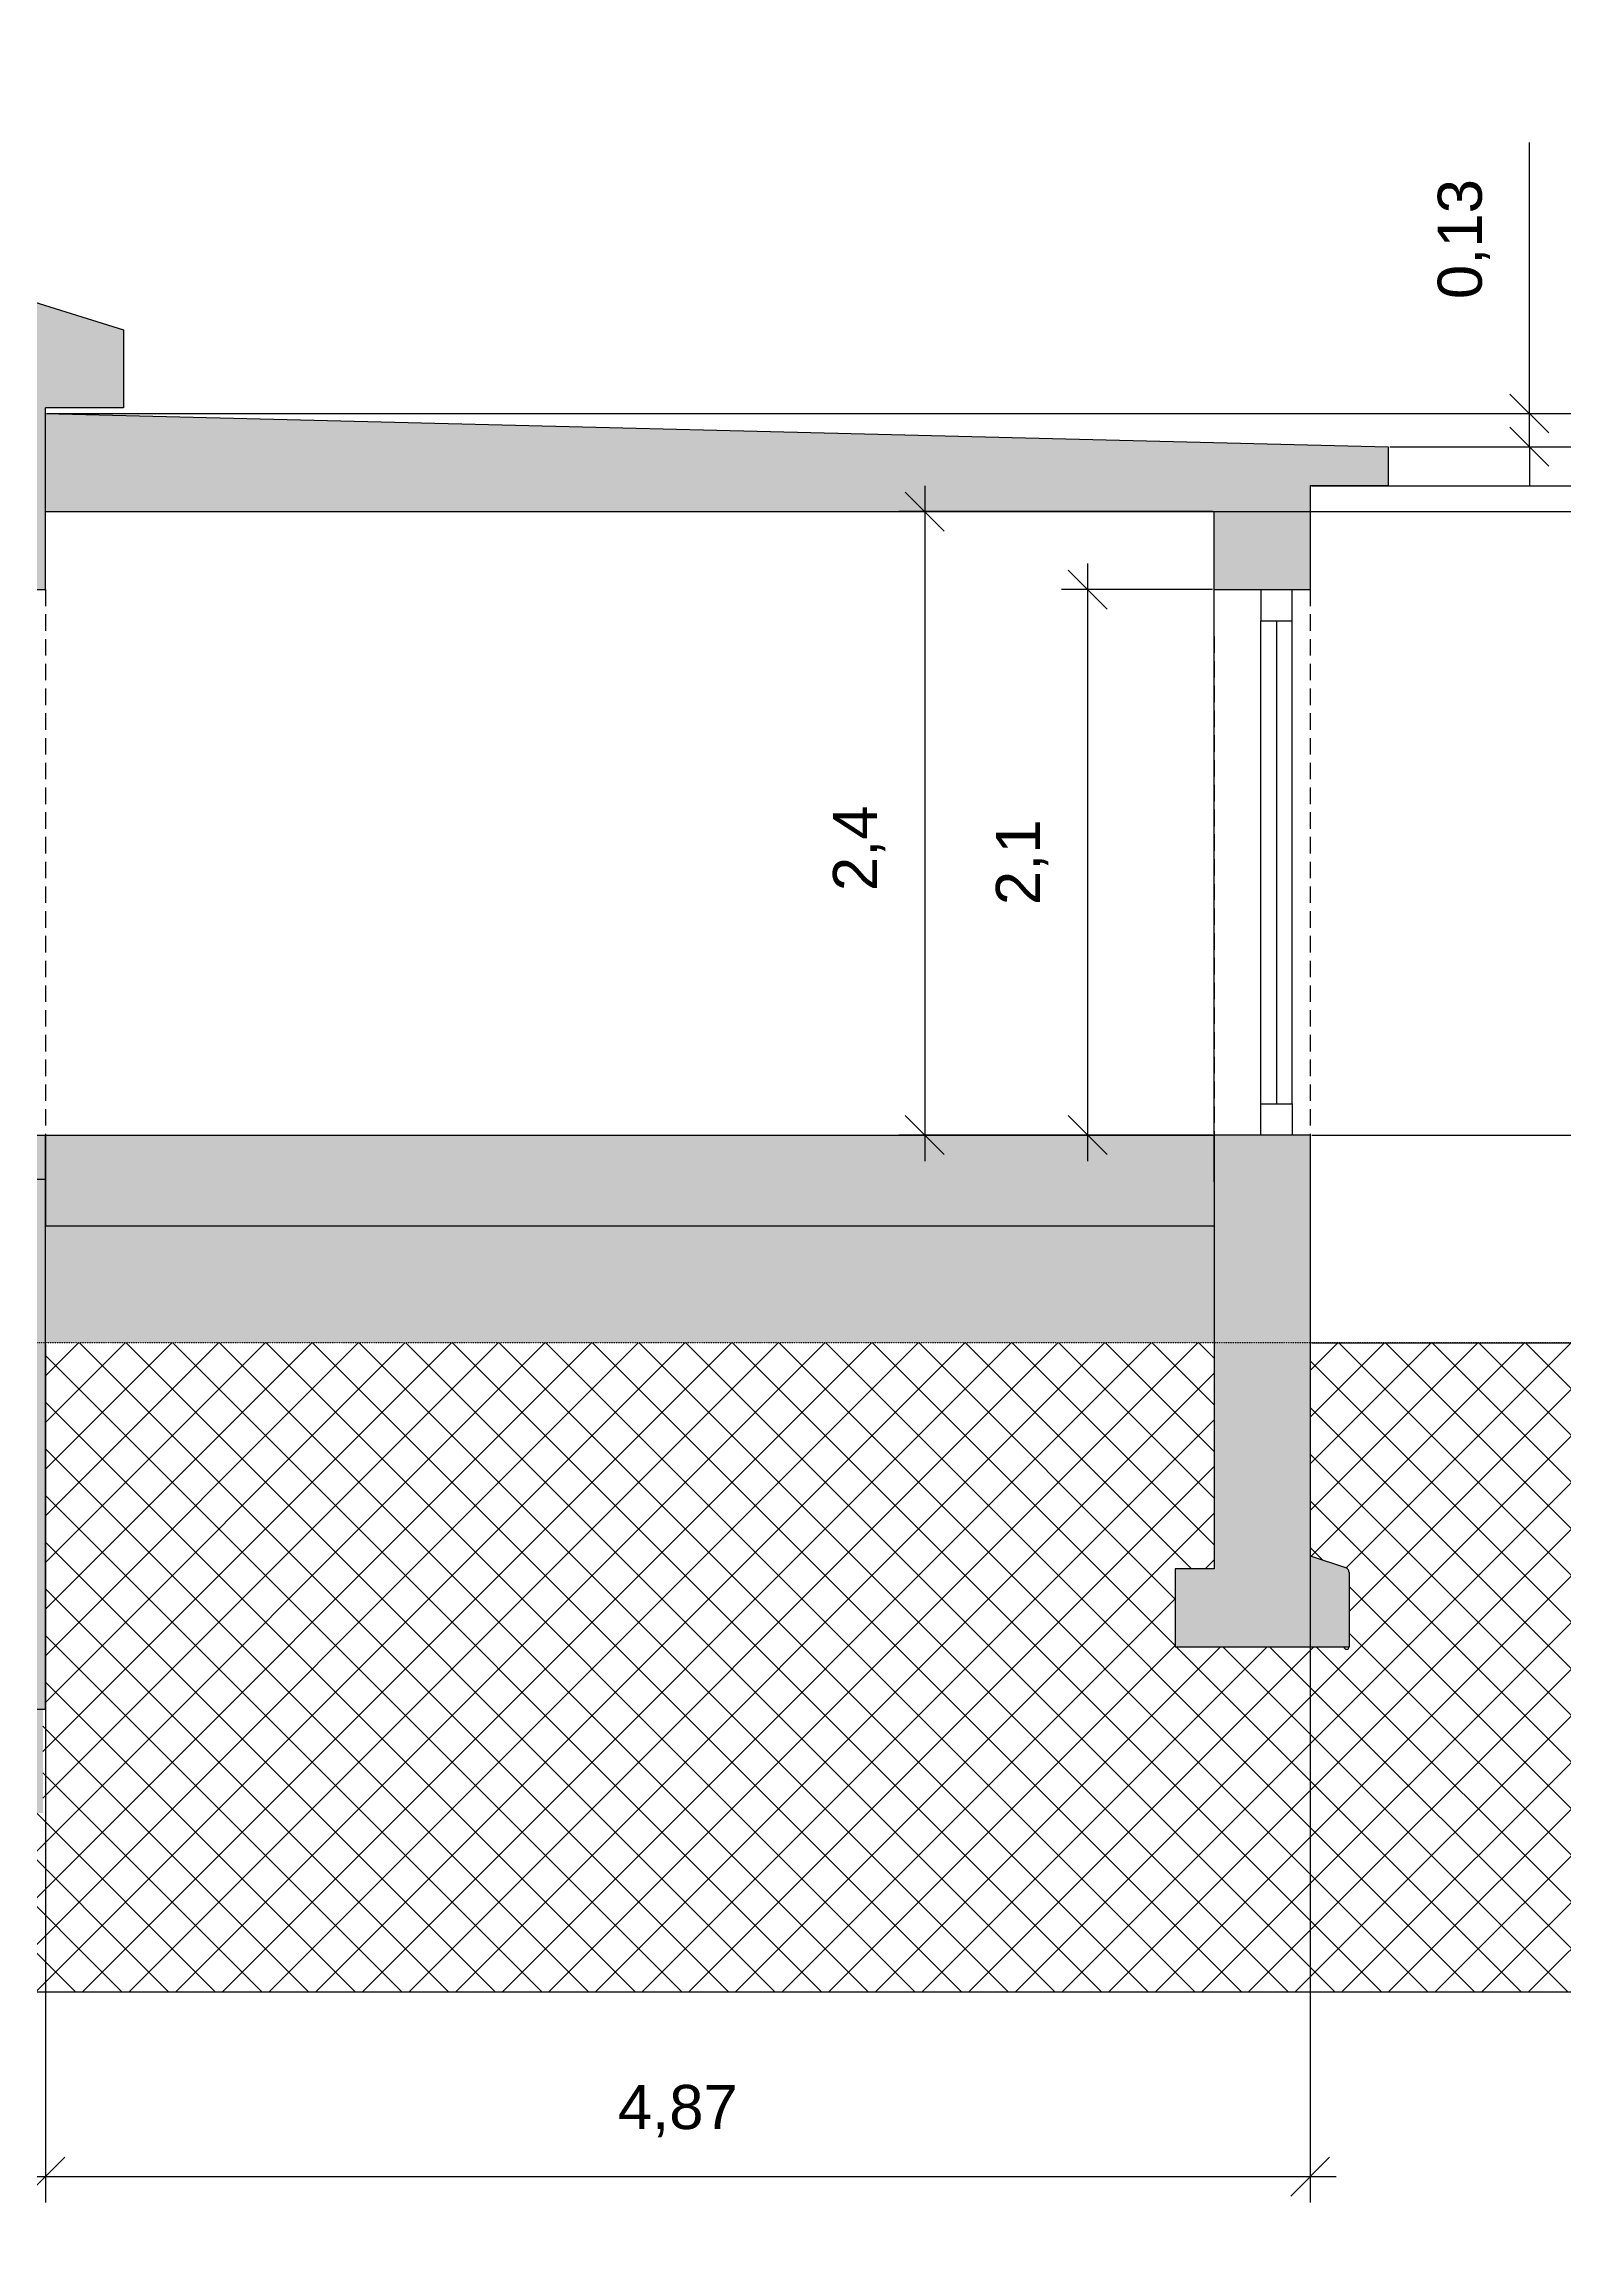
# Model space of a CAD drawing. Header units: millimetres. Extents: x -60009 to 113281, y -58228 to 411188.
# Drawn here: x 47470 to 53322, y 67957 to 76457 of the extents above; entities that cross this region are included whole.
import ezdxf

# ---------------------------------------------------------------- set-up
doc = ezdxf.new("R2010")
doc.units = ezdxf.units.MM
doc.linetypes.add('ACAD_ISO03W100', pattern=[30, 12, -18])
doc.linetypes.add('HIDDEN', pattern=[9.525, 6.35, -3.175])
doc.layers.get('0').update_dxf_attribs({"color": 1})
doc.layers.add('Grundritningar', color=1, linetype='Continuous')
doc.layers.add('Mått', color=4, linetype='Continuous')
doc.styles.get("Standard").update_dxf_attribs({"font": 'Arial.ttf', "height": 170})
doc.dimstyles.new('Egen dimension', dxfattribs={"dimscale": 10, "dimtxt": 2.5, "dimasz": 15, "dimexe": 10, "dimexo": 0.625, "dimgap": 15, "dimtad": 1, "dimlfac": 0.001, "dimtxsty": 'Standard', "dimblk": 'OBLIQUE', "dimblk1": 'OBLIQUE', "dimblk2": 'OBLIQUE', "dimcen": 20, "dimdle": 10, "dimadec": 0, "dimazin": 0, "dimtfac": 1, "dimtmove": 0, "dimatfit": 3, "dimldrblk": 'OPEN90', "dimfxl": 1, "dimarcsym": 0})

# ---------------------------------------------------------------- blocks, each defined once
blk = doc.blocks.new('_Oblique')
at = {"color": 0, "linetype": 'ByBlock', "lineweight": -2}
blk.add_line((-0.5, -0.5), (0.5, 0.5), dxfattribs=at)
blk = doc.blocks.new('*D221')
at = {"layer": 'Defpoints', "color": 0, "transparency": 16777216}
for p in [(51975.1, 74656.8), (50860.8, 72256.8), (51975.1, 72256.8)]:
    blk.add_point(p, dxfattribs=at)
at = {"layer": 'Mått', "color": 0, "lineweight": -2, "transparency": 16777216}
for p, q in [((50860.8, 74756.8), (50860.8, 72156.8)), ((51968.9, 74656.8), (50760.8, 74656.8)), ((51968.9, 72256.8), (50760.8, 72256.8))]:
    blk.add_line(p, q, dxfattribs=at)
at = {"layer": 'Mått', "color": 0, "lineweight": -2, "transparency": 16777216, "xscale": 150, "yscale": 150, "zscale": 150}
for p, rotation in [((50860.8, 74656.8), 90), ((50860.8, 72256.8), 270)]:
    blk.add_blockref('_Oblique', p, dxfattribs=dict(at, rotation=rotation))
at = {"layer": 'Mått', "color": 0, "transparency": 16777216, "insert": (50608.4, 73360.8), "char_height": 170, "attachment_point": 5, "rotation": 90}
blk.add_mtext('2,4', dxfattribs=at)
blk = doc.blocks.new('_Open90')
at = {"color": 0, "linetype": 'ByBlock', "lineweight": -2}
for p, q in [((0, 0), (-1, 0)), ((-0.5, 0.5), (0, 0)), ((0, 0), (-0.5, -0.5))]:
    blk.add_line(p, q, dxfattribs=at)
blk = doc.blocks.new('*D214')
at = {"layer": 'Defpoints', "color": 0, "transparency": 16777216}
for p in [(51975.1, 74356.8), (51488.1, 72256.8), (51975.1, 72256.8)]:
    blk.add_point(p, dxfattribs=at)
at = {"layer": 'Mått', "color": 0, "lineweight": -2, "transparency": 16777216}
for p, q in [((51488.1, 74456.8), (51488.1, 72156.8)), ((51968.9, 74356.8), (51388.1, 74356.8)), ((51968.9, 72256.8), (51388.1, 72256.8))]:
    blk.add_line(p, q, dxfattribs=at)
at = {"layer": 'Mått', "color": 0, "lineweight": -2, "transparency": 16777216, "xscale": 150, "yscale": 150, "zscale": 150}
for p, rotation in [((51488.1, 74356.8), 90), ((51488.1, 72256.8), 270)]:
    blk.add_blockref('_Oblique', p, dxfattribs=dict(at, rotation=rotation))
at = {"layer": 'Mått', "color": 0, "transparency": 16777216, "insert": (51235.7, 73306.8), "char_height": 170, "attachment_point": 5, "rotation": 90}
blk.add_mtext('2,1', dxfattribs=at)
blk = doc.blocks.new('*D215')
at = {"layer": 'Defpoints', "color": 0, "transparency": 16777216}
for p in [(52345.1, 72256.8), (54558.8, 72256.8), (52345.1, 71456.8)]:
    blk.add_point(p, dxfattribs=at)
at = {"layer": 'Mått', "color": 0, "lineweight": -2, "transparency": 16777216}
for p, q in [((54558.8, 71356.8), (54558.8, 72356.8)), ((52351.4, 72256.8), (54658.8, 72256.8)), ((52351.4, 71456.8), (54658.8, 71456.8))]:
    blk.add_line(p, q, dxfattribs=at)
at = {"layer": 'Mått', "color": 0, "lineweight": -2, "transparency": 16777216, "xscale": 150, "yscale": 150, "zscale": 150}
for p, rotation in [((54558.8, 72256.8), 90), ((54558.8, 71456.8), 270)]:
    blk.add_blockref('_Oblique', p, dxfattribs=dict(at, rotation=rotation))
at = {"layer": 'Mått', "color": 0, "transparency": 16777216, "insert": (54306.4, 71856.8), "char_height": 170, "attachment_point": 5, "rotation": 90}
blk.add_mtext('0,8', dxfattribs=at)
blk = doc.blocks.new('*D216')
at = {"layer": 'Defpoints', "color": 0, "transparency": 16777216}
for p in [(52345.1, 74756.8), (54558.8, 74756.8), (52345.1, 72256.8)]:
    blk.add_point(p, dxfattribs=at)
at = {"layer": 'Mått', "color": 0, "lineweight": -2, "transparency": 16777216}
for p, q in [((54558.8, 72156.8), (54558.8, 74856.8)), ((52351.4, 74756.8), (54658.8, 74756.8)), ((52351.4, 72256.8), (54658.8, 72256.8))]:
    blk.add_line(p, q, dxfattribs=at)
at = {"layer": 'Mått', "color": 0, "lineweight": -2, "transparency": 16777216, "xscale": 150, "yscale": 150, "zscale": 150}
for p, rotation in [((54558.8, 74756.8), 90), ((54558.8, 72256.8), 270)]:
    blk.add_blockref('_Oblique', p, dxfattribs=dict(at, rotation=rotation))
at = {"layer": 'Mått', "color": 0, "transparency": 16777216, "insert": (54306.4, 73506.8), "char_height": 170, "attachment_point": 5, "rotation": 90}
blk.add_mtext('2,5', dxfattribs=at)
blk = doc.blocks.new('*D217')
at = {"layer": 'Defpoints', "color": 0, "transparency": 16777216}
for p in [(52645.1, 74906.8), (54559.7, 74906.8), (52345.1, 74756.8)]:
    blk.add_point(p, dxfattribs=at)
at = {"layer": 'Mått', "color": 0, "lineweight": -2, "transparency": 16777216}
for p, q in [((54559.7, 74906.8), (54559.7, 75949.8)), ((52651.4, 74906.8), (54659.7, 74906.8)), ((54559.7, 74756.8), (54559.7, 74906.8)), ((52351.4, 74756.8), (54659.7, 74756.8)), ((54559.7, 74756.8), (54559.7, 74606.8))]:
    blk.add_line(p, q, dxfattribs=at)
at = {"layer": 'Mått', "color": 0, "lineweight": -2, "transparency": 16777216, "xscale": 150, "yscale": 150, "zscale": 150}
for p, rotation in [((54559.7, 74906.8), 270), ((54559.7, 74756.8), 90)]:
    blk.add_blockref('_Oblique', p, dxfattribs=dict(at, rotation=rotation))
at = {"layer": 'Mått', "color": 0, "transparency": 16777216, "insert": (54307.3, 75578.3), "char_height": 170, "attachment_point": 5, "rotation": 90}
blk.add_mtext('0,15', dxfattribs=at)
blk = doc.blocks.new('*D218')
at = {"layer": 'Defpoints', "color": 0, "transparency": 16777216}
for p in [(47475.1, 71456.8), (52345.1, 71456.8), (52345.1, 68246.6)]:
    blk.add_point(p, dxfattribs=at)
at = {"layer": 'Mått', "color": 0, "lineweight": -2, "transparency": 16777216}
for p, q in [((47475.1, 71450.5), (47475.1, 68146.6)), ((52345.1, 71450.5), (52345.1, 68146.6)), ((47375.1, 68246.6), (52445.1, 68246.6))]:
    blk.add_line(p, q, dxfattribs=at)
at = {"layer": 'Mått', "color": 0, "lineweight": -2, "transparency": 16777216, "xscale": 150, "yscale": 150, "zscale": 150, "rotation": 180}
blk.add_blockref('_Oblique', (47475.1, 68246.6), dxfattribs=at)
at = {"layer": 'Mått', "color": 0, "lineweight": -2, "transparency": 16777216, "xscale": 150, "yscale": 150, "zscale": 150}
blk.add_blockref('_Oblique', (52345.1, 68246.6), dxfattribs=at)
at = {"layer": 'Mått', "color": 0, "transparency": 16777216, "insert": (49910.1, 68499), "char_height": 170, "attachment_point": 5}
blk.add_mtext('4,87', dxfattribs=at)
blk = doc.blocks.new('*D219')
at = {"layer": 'Defpoints', "color": 0, "transparency": 16777216}
for p in [(47475.1, 75034.8), (53189.4, 75034.8), (52645.1, 74906.8)]:
    blk.add_point(p, dxfattribs=at)
at = {"layer": 'Mått', "color": 0, "lineweight": -2, "transparency": 16777216}
for p, q in [((53189.4, 75034.8), (53189.4, 76077.8)), ((47481.4, 75034.8), (53289.4, 75034.8)), ((53189.4, 74906.8), (53189.4, 75034.8)), ((52651.4, 74906.8), (53289.4, 74906.8)), ((53189.4, 74906.8), (53189.4, 74756.8))]:
    blk.add_line(p, q, dxfattribs=at)
at = {"layer": 'Mått', "color": 0, "lineweight": -2, "transparency": 16777216, "xscale": 150, "yscale": 150, "zscale": 150}
for p, rotation in [((53189.4, 75034.8), 270), ((53189.4, 74906.8), 90)]:
    blk.add_blockref('_Oblique', p, dxfattribs=dict(at, rotation=rotation))
at = {"layer": 'Mått', "color": 0, "transparency": 16777216, "insert": (52937, 75706.3), "char_height": 170, "attachment_point": 5, "rotation": 90}
blk.add_mtext('0,13', dxfattribs=at)
blk = doc.blocks.new('*D229')
at = {"layer": 'Defpoints', "color": 0, "transparency": 16777216}
for p in [(47475.1, 75034.8), (47475.1, 74656.8), (55282.7, 74656.8)]:
    blk.add_point(p, dxfattribs=at)
at = {"layer": 'Mått', "color": 0, "lineweight": -2, "transparency": 16777216}
for p, q in [((55282.7, 75134.8), (55282.7, 74556.8)), ((47481.4, 75034.8), (55382.7, 75034.8)), ((47481.4, 74656.8), (55382.7, 74656.8))]:
    blk.add_line(p, q, dxfattribs=at)
at = {"layer": 'Mått', "color": 0, "lineweight": -2, "transparency": 16777216, "xscale": 150, "yscale": 150, "zscale": 150}
for p, rotation in [((55282.7, 75034.8), 90), ((55282.7, 74656.8), 270)]:
    blk.add_blockref('_Oblique', p, dxfattribs=dict(at, rotation=rotation))
at = {"layer": 'Mått', "color": 0, "transparency": 16777216, "insert": (55030.3, 74845.8), "char_height": 170, "attachment_point": 5, "rotation": 90}
blk.add_mtext('0,38', dxfattribs=at)
blk = doc.blocks.new('*D271')
at = {"layer": 'Defpoints', "color": 0, "lineweight": 13, "transparency": 16777216}
for p in [(52645.1, 74906.8), (56196.6, 74906.8), (51975.1, 74656.8)]:
    blk.add_point(p, dxfattribs=at)
at = {"layer": 'Grundritningar', "color": 0, "lineweight": -2, "transparency": 16777216}
for p, q in [((56196.6, 74906.8), (56196.6, 75949.8)), ((52651.4, 74906.8), (56296.6, 74906.8)), ((56196.6, 74656.8), (56196.6, 74906.8)), ((51981.4, 74656.8), (56296.6, 74656.8)), ((56196.6, 74656.8), (56196.6, 74506.8))]:
    blk.add_line(p, q, dxfattribs=at)
at = {"layer": 'Grundritningar', "color": 0, "lineweight": -2, "transparency": 16777216, "xscale": 150, "yscale": 150, "zscale": 150}
for p, rotation in [((56196.6, 74906.8), 270), ((56196.6, 74656.8), 90)]:
    blk.add_blockref('_Oblique', p, dxfattribs=dict(at, rotation=rotation))
at = {"layer": 'Grundritningar', "color": 0, "lineweight": 13, "transparency": 16777216, "insert": (55944.2, 75578.3), "char_height": 170, "attachment_point": 5, "rotation": 90}
blk.add_mtext('0,25', dxfattribs=at)

msp = doc.modelspace()

# ---------------------------------------------------------------- hatches: boundary and pattern name
at = {"layer": 'Grundritningar', "ltscale": 100}
h = msp.add_hatch(color=256, dxfattribs=at)
h.dxf.hatch_style = 1
h.paths.add_polyline_path([(44251.486, 76091.383), (47105.982, 75242.979), (47105.982, 74406.799), (47105.982, 74356.799), (47475.145, 74356.799), (47475.145, 75056.799), (47775.982, 75056.799), (47775.982, 75356.799), (44251.486, 76456.703), (40726.989, 75356.799), (40726.989, 75056.799), (41026.989, 75056.799), (41026.989, 74406.799), (41096.989, 74406.799), (41396.989, 74406.799), (41396.989, 75242.979)])
h.paths.add_polyline_path([(45597.708, 75691.263), (44351.889, 75691.263), (44351.889, 76061.541), (44251.486, 76091.383), (44151.082, 76061.541), (44151.082, 75691.263), (42905.263, 75691.263), (42299.645, 75511.263), (44151.082, 75511.263), (44151.082, 75056.799), (44251.082, 75056.799), (44351.889, 75056.799), (44351.889, 75511.263), (46203.327, 75511.263)], flags=17)
h.paths.add_polyline_path([(47105.982, 75056.799), (41396.989, 75056.799), (41396.989, 74856.799), (47105.982, 74856.799)], flags=17)
h.paths.add_polyline_path([(47475.145, 72086.799), (47105.982, 72086.799), (47105.982, 71456.799), (47475.145, 71456.799)])
h.paths.add_polyline_path([(47475.145, 72256.799), (41396.989, 72256.799), (41396.989, 72086.799), (47475.145, 72086.799)])
h.paths.add_polyline_path([(47475.145, 71456.799), (47105.982, 71456.799), (47105.982, 70046.799), (47475.145, 70046.799)])
h.paths.add_polyline_path([(46276.989, 71456.799), (46176.989, 71456.799), (46176.989, 70046.799), (46276.989, 70046.799)])
h.paths.add_polyline_path([(44276.989, 71456.799), (44126.989, 71456.799), (44126.989, 70046.799), (44276.989, 70046.799)])
h.paths.add_polyline_path([(41396.989, 71456.799), (41026.989, 71456.799), (41026.989, 70046.799), (41036.989, 70046.799), (41396.989, 70046.799)])
h.paths.add_polyline_path([(41396.989, 73076.799), (41026.989, 73076.799), (41026.989, 72256.799), (41026.989, 71456.799), (41396.989, 71456.799)])
h.paths.add_polyline_path([(44276.989, 72086.799), (44126.989, 72086.799), (44126.989, 71456.799), (44276.989, 71456.799)])
h.paths.add_polyline_path([(46276.989, 72086.799), (46176.989, 72086.799), (46176.989, 71456.799), (46276.989, 71456.799)])
h.paths.add_polyline_path([(47465.145, 69946.799), (46705.145, 69946.799), (47105.145, 69646.799), (47465.145, 69646.799)])
h.paths.add_polyline_path([(47465.145, 70046.799), (41036.989, 70046.799), (41036.989, 69946.799), (41036.989, 69646.799), (41396.989, 69646.799), (41796.989, 69946.799), (47465.145, 69946.799)])
at = {"layer": 'Grundritningar'}
h = msp.add_hatch(color=256, dxfattribs=at)
h.dxf.hatch_style = 1
h.paths.add_polyline_path([(52645.145, 74906.799), (47475.145, 75034.799), (47475.145, 74656.799), (51975.145, 74656.799), (51975.145, 74356.799), (52345.145, 74356.799), (52345.145, 74756.799), (52645.145, 74756.799)])
h.paths.add_polyline_path([(52345.145, 72256.799), (51975.145, 72256.799), (51975.145, 72076.799), (51975.145, 71456.799), (52345.145, 71456.799)])
h.paths.add_polyline_path([(52345.145, 71456.799), (51975.145, 71456.799), (51975.145, 70586.799), (51825.145, 70586.799), (51825.145, 70286.799), (52495.145, 70286.799), (52495.145, 70572.384, 0.32282281), (52481.47, 70591.357), (52345.145, 70636.799)])
h.paths.add_polyline_path([(51975.145, 72256.799), (47475.145, 72256.799), (47475.145, 72076.799), (47475.145, 71906.799), (51975.145, 71906.799)])
h = msp.add_hatch(dxfattribs=at)
h.set_pattern_fill('AR-CONC', color=256)
h.paths.add_polyline_path([(49936.989, 62280.381), (44380.38, 62280.381), (44380.38, 61810.381), (49936.989, 61810.381), (49936.989, 61910.381)])
h.paths.add_polyline_path([(51975.145, 71906.799), (47475.145, 71906.799), (47475.145, 71456.799), (51975.145, 71456.799)])
h = msp.add_hatch(dxfattribs=at)
h.set_pattern_fill('ANSI37', color=256, scale=40)
h.set_pattern_definition([(45, (-1068.94, 49726.36), (-89.80256, 89.80256), []), (135, (-1068.94, 49726.36), (-89.80256, -89.80256), [])])
h.paths.add_polyline_path([(54966.989, 71456.799), (52345.145, 71456.799), (52345.145, 70636.799), (52481.47, 70591.357, -0.32282281), (52495.145, 70572.384), (52495.145, 70286.799, -1), (52475.145, 70286.799), (51825.145, 70286.799), (51825.145, 70586.799), (51975.145, 70586.799), (51975.145, 71456.799), (47475.145, 71456.799), (47475.145, 70046.799), (47465.145, 70046.799), (47465.145, 69646.799, -1), (47445.145, 69646.799), (47105.145, 69646.799), (46705.145, 69946.799), (41796.989, 69946.799), (41396.989, 69646.799), (41056.989, 69646.799, -1), (41036.989, 69646.799), (41036.989, 70046.799), (41026.989, 70046.799), (41026.989, 71456.799), (38026.989, 71456.799), (38026.989, 68956.799), (54966.989, 68956.799)])

# ---------------------------------------------------------------- linework, layer by layer
for p, q in [((44251.486, 76456.703), (47775.982, 75356.799)), ((47775.982, 75356.799), (47775.982, 75056.799)), ((47475.145, 74356.799), (47475.145, 75056.799)), ((52345.145, 74756.799), (52345.145, 74356.799)), ((47105.982, 74356.799), (47475.145, 74356.799)), ((51975.145, 74356.799), (52345.145, 74356.799)), ((52155.145, 74356.799), (52155.145, 74236.799)), ((52275.145, 72376.799), (52275.145, 74356.799)), ((52155.145, 74236.799), (52275.145, 74236.799)), ((52155.145, 72376.799), (52155.145, 74236.799)), ((52155.145, 74236.799), (52215.145, 74236.799)), ((52215.145, 74236.799), (52215.145, 72376.799)), ((52155.145, 72256.799), (52155.145, 72376.799)), ((52155.145, 72376.799), (52215.145, 72376.799)), ((52215.145, 72376.799), (52275.145, 72376.799)), ((52275.145, 72376.799), (52275.145, 72256.799)), ((41396.989, 72256.799), (47475.145, 72256.799)), ((47475.145, 70046.799), (47475.145, 72256.799)), ((51975.145, 72256.799), (51975.145, 71456.799)), ((52345.145, 72256.799), (51975.145, 72256.799)), ((52275.145, 72256.799), (52155.145, 72256.799)), ((52345.145, 72256.799), (52345.145, 70636.799)), ((41396.989, 72086.799), (47475.145, 72086.799)), ((47475.145, 71906.799), (51975.145, 71906.799)), ((51975.145, 71456.799), (51975.145, 70586.799)), ((52345.145, 70636.799), (52481.47, 70591.357)), ((51975.145, 70586.799), (51825.145, 70586.799)), ((51825.145, 70586.799), (51825.145, 70286.799)), ((52495.145, 70572.384), (52495.145, 70286.799)), ((51825.145, 70286.799), (52495.145, 70286.799)), ((41026.989, 70046.799), (47475.145, 70046.799)), ((54966.989, 68956.799), (38026.989, 68956.799))]:
    msp.add_line(p, q, dxfattribs=at)
at = {"layer": 'Grundritningar', "ltscale": 100}
for p, q in [((47775.982, 75056.799), (47475.145, 75056.799)), ((47475.145, 75034.799), (52645.145, 74906.799)), ((52645.145, 74906.799), (52645.145, 74756.799)), ((52645.145, 74756.799), (52345.145, 74756.799)), ((47475.145, 74656.799), (51975.145, 74656.799)), ((51975.145, 72076.799), (51975.145, 74656.799)), ((47475.145, 72256.799), (47475.145, 72076.799)), ((47475.145, 72256.799), (51975.145, 72256.799)), ((47475.145, 72076.799), (47475.145, 71906.799))]:
    msp.add_line(p, q, dxfattribs=at)
at = {"layer": 'Grundritningar', "linetype": 'HIDDEN', "ltscale": 10}
for p, q in [((47475.145, 74356.799), (47475.145, 72256.799)), ((52345.145, 74356.799), (52345.145, 72256.799)), ((51975.145, 74176.799), (51975.145, 72076.799))]:
    msp.add_line(p, q, dxfattribs=at)
at = {"layer": 'Grundritningar', "linetype": 'ACAD_ISO03W100', "ltscale": 0.05}
msp.add_line((54966.989, 71456.799), (38026.989, 71456.799), dxfattribs=at)
at = {"layer": 'Grundritningar'}
for centre, radius, start, end in [((52475.145, 70572.384), 20, 0, 71.5650512), ((52485.145, 70286.799), 10, 180, 0)]:
    msp.add_arc(centre, radius, start, end, dxfattribs=at)

# ---------------------------------------------------------------- dimensions: what is measured, and where the dimension line sits
at = {"layer": 'Grundritningar', "color": 4, "lineweight": 13}
dim = msp.add_linear_dim(base=(56196.554, 74906.799), p1=(51975.145, 74656.799), p2=(52645.145, 74906.799), angle=90, dimstyle='Egen dimension', dxfattribs=at)
dim.commit()
dim.dimension.update_dxf_attribs({"geometry": '*D271', "text_midpoint": (55944.16, 75578.286)})
at = {"layer": 'Mått'}
for base, p1, p2, picture, middle in [((53189.425, 75034.799), (52645.145, 74906.799), (47475.145, 75034.799), '*D219', (53189.425, 75706.286)), ((54559.701, 74906.799), (52345.145, 74756.799), (52645.145, 74906.799), '*D217', (54559.701, 75578.286)), ((55282.691, 74656.799), (47475.145, 75034.799), (47475.145, 74656.799), '*D229', (55282.691, 74845.799)), ((54558.814, 74756.799), (52345.145, 72256.799), (52345.145, 74756.799), '*D216', (54558.814, 73506.799)), ((50860.828, 72256.799), (51975.145, 74656.799), (51975.145, 72256.799), '*D221', (50860.828, 73360.799)), ((54558.814, 72256.799), (52345.145, 71456.799), (52345.145, 72256.799), '*D215', (54558.814, 71856.799))]:
    dim = msp.add_linear_dim(base=base, p1=p1, p2=p2, angle=90, dimstyle='Egen dimension', dxfattribs=at)
    dim.commit()
    dim.dimension.update_dxf_attribs({"geometry": picture, "text_midpoint": middle, "dimtype": 160})
dim = msp.add_linear_dim(base=(51488.138, 72256.799), p1=(51975.145, 74356.799), p2=(51975.145, 72256.799), angle=90, dimstyle='Egen dimension', dxfattribs=at)
dim.commit()
dim.dimension.update_dxf_attribs({"geometry": '*D214', "text_midpoint": (51235.744, 73306.799)})
dim = msp.add_linear_dim(base=(52345.145, 68246.635), p1=(47475.145, 71456.799), p2=(52345.145, 71456.799), dimstyle='Egen dimension', dxfattribs=at)
dim.commit()
dim.dimension.update_dxf_attribs({"geometry": '*D218', "text_midpoint": (49910.145, 68246.635), "dimtype": 160})

doc.saveas('drawing.dxf')
